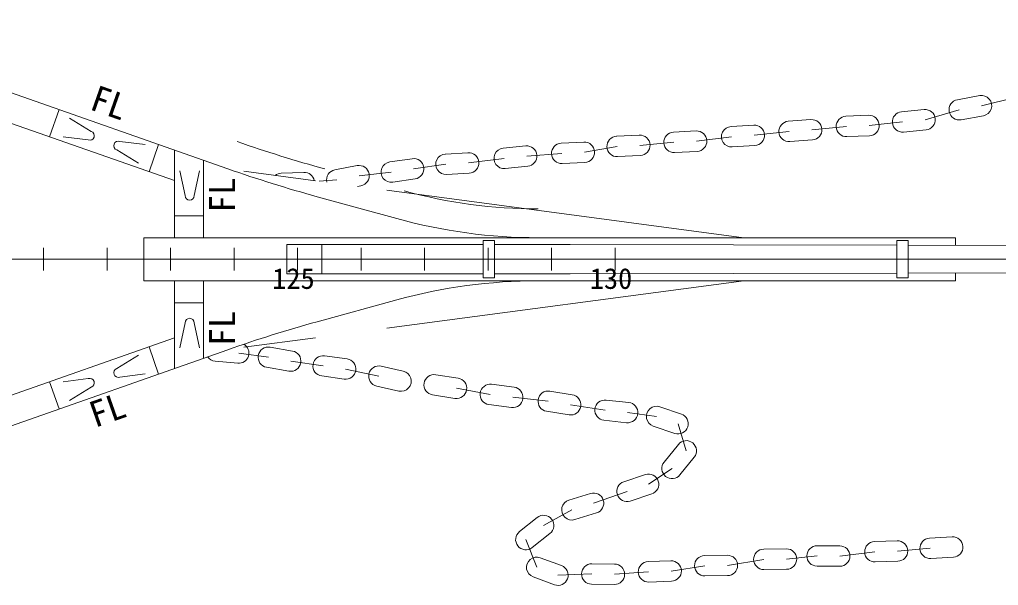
# Model space of a CAD drawing. Units: millimetres, scale not verified. Extents: x -51052 to 51048, y -29700 to 29700.
# Drawn here: x 28444 to 37075, y -2557 to 2434 of the extents above; entities that cross this region are included whole.
import ezdxf
from ezdxf.enums import TextEntityAlignment as Align

# ---------------------------------------------------------------- set-up
doc = ezdxf.new("R2010")
doc.units = ezdxf.units.MM
doc.header["$LTSCALE"] = 100
doc.linetypes.add('USER1', pattern=[50.8, 31.75, -6.35, 6.35, -6.35])
for name, color, linetype, lineweight in [('0-2_sunpou', 7, 'Continuous', 18), ('0-3_keijou', 7, 'Continuous', 18), ('0-5_text', 7, 'Continuous', 18)]:
    doc.layers.add(name, color=color, linetype=linetype, lineweight=lineweight)
doc.styles.add('ＭＳ ゴシック', font='')
doc.styles.get('ＭＳ ゴシック').set_extended_font_data('MS Gothic')

msp = doc.modelspace()

# ---------------------------------------------------------------- linework, layer by layer
at = {"layer": '0-2_sunpou'}
for p, q in [((28654.9, 420.2), (28654.9, 220.2)), ((29214.9, 420.2), (29214.9, 220.2)), ((29774.9, 420.2), (29774.9, 220.2)), ((30334.9, 420.2), (30334.9, 220.2)), ((30894.9, 420.2), (30894.9, 220.2)), ((31454.9, 420.2), (31454.9, 220.2)), ((32014.9, 420.2), (32014.9, 220.2)), ((32574.9, 420.2), (32574.9, 220.2)), ((33134.9, 420.2), (33134.9, 220.2)), ((33694.9, 420.2), (33694.9, 220.2)), ((-42295.4, 320.2), (44823.7, 320.2))]:
    msp.add_line(p, q, dxfattribs=at)
at = {"layer": '0-3_keijou'}
for p, q in [((26529.6, 2434.2), (30279.7, 1118.2)), ((26445.5, 2194.5), (29810.3, 1013.7)), ((36713.2, 1727.3), (36909.9, 1763.4)), ((36926.1, 1674.8), (37224.1, 1748)), ((28708.1, 1400.5), (28792.2, 1640.2)), ((36221.2, 1621.6), (36420.4, 1640.2)), ((29076.4, 1448.2), (28884.7, 1565.4)), ((35730.8, 1581.3), (35930.6, 1589.9)), ((36428.7, 1550.6), (36729.4, 1638.8)), ((36745.6, 1550.3), (36942.3, 1586.3)), ((34717.3, 1490.8), (34917, 1503.2)), ((35222.4, 1537.1), (35421.9, 1551.8)), ((35428.5, 1462), (35734.7, 1491.4)), ((35934.5, 1500), (36229.6, 1532)), ((28827, 1401.1), (29049.9, 1372.8)), ((33708.9, 1405.1), (33908.6, 1414.8)), ((34209.6, 1441.6), (34409.3, 1451.7)), ((34722.9, 1401), (34413.9, 1361.9)), ((34922.5, 1413.3), (35229, 1447.3)), ((35738.6, 1401.5), (35938.4, 1410.1)), ((36238, 1442.4), (36437.1, 1461)), ((29328, 1359.9), (29550.9, 1331.6)), ((29585.7, 1092.5), (29669.8, 1332.2)), ((32707.7, 1299.4), (32906.7, 1319.6)), ((33220.1, 1344.2), (33419.9, 1353.9)), ((33424.2, 1264), (33713.2, 1315.2)), ((33913, 1324.9), (34214.1, 1351.7)), ((34728.4, 1311.2), (34928.1, 1323.5)), ((35235.6, 1357.6), (35435.1, 1372.2)), ((29493.2, 1167.3), (29301.5, 1284.5)), ((29810.3, 1282.9), (29810.3, 510.2)), ((32198.1, 1247.4), (32397.8, 1259.5)), ((32403.2, 1169.7), (32716.8, 1209.9)), ((32915.7, 1230), (33224.5, 1254.3)), ((33717.6, 1225.3), (33917.3, 1235)), ((34218.7, 1261.9), (34418.4, 1272)), ((30064.3, 1193.7), (30064.3, 510.2)), ((31224.3, 1109.4), (31420.9, 1145.8)), ((31707.6, 1178.1), (31905.4, 1207.3)), ((31918.6, 1118.3), (32203.5, 1157.6)), ((32725.8, 1120.3), (32924.8, 1140.5)), ((33228.8, 1164.4), (33428.6, 1174.1)), ((29903.6, 881.1), (29856.5, 1100.7)), ((30030.7, 1100.7), (29983.6, 881.1)), ((30750.2, 1078.6), (30950.1, 1086.8)), ((31437.3, 1057.4), (31720.7, 1089.1)), ((32209, 1067.7), (32408.6, 1079.8)), ((31086.2, 1008), (31240.7, 1020.9)), ((31423.1, 963.2), (31453.7, 968.9)), ((31733.9, 1000), (31931.7, 1029.3)), ((31068.8, 871.4), (31769.1, 678.7)), ((29810.3, 704.2), (30064.3, 704.2)), ((29540.3, 510.2), (29540.3, 130.2)), ((29540.3, 510.2), (36695.3, 510.2)), ((30800.3, 450.2), (30800.3, 190.2)), ((30800.3, 450.2), (32530.3, 450.2)), ((31110.3, 450.2), (31110.3, 190.2)), ((32530.3, 485.2), (32530.3, 155.2)), ((32530.3, 485.2), (32630.3, 485.2)), ((32630.3, 485.2), (32630.3, 155.2)), ((32630.3, 450.2), (33300.3, 450.2)), ((36180.3, 443.4), (33299.3, 450.2)), ((36180.3, 485.2), (36180.3, 155.2)), ((36180.3, 485.2), (36280.3, 485.2)), ((36280.3, 485.2), (36280.3, 155.2)), ((40460.3, 433.5), (36280.3, 443.2)), ((36695.3, 510.2), (36695.3, 442.2)), ((30800.3, 190.2), (32530.3, 190.2)), ((32630.3, 190.2), (33300.3, 190.2)), ((36180.3, 196.9), (33299.3, 190.2)), ((40460.3, 206.9), (36280.3, 197.1)), ((36695.3, 198.1), (36695.3, 130.2)), ((29540.3, 130.2), (36695.3, 130.2)), ((29810.3, -642.5), (29810.3, 130.2)), ((30064.3, -553.4), (30064.3, 130.2)), ((32530.3, 155.2), (32630.3, 155.2)), ((36180.3, 155.2), (36280.3, 155.2)), ((29810.3, -63.8), (30064.3, -63.8)), ((31068.8, -231.1), (31769.1, -38.3)), ((29903.6, -240.8), (29856.5, -460.4)), ((30030.7, -460.4), (29983.6, -240.8)), ((26445.5, -1554.2), (29810.3, -373.3)), ((26529.6, -1793.8), (30279.7, -477.8)), ((29585.7, -452.2), (29669.8, -691.9)), ((30637.4, -544.2), (30376.2, -507.1)), ((30652.7, -455.6), (30849.8, -489.5)), ((29493.2, -526.9), (29301.5, -644.1)), ((30169.2, -579.6), (30368.5, -596.7)), ((31120.6, -620.1), (30834.5, -578.2)), ((31133, -531), (31331.1, -558.6)), ((30622.1, -632.9), (30819.2, -666.9)), ((31612.5, -710.7), (31318.7, -647.8)), ((31632.1, -622.9), (31827.3, -666.4)), ((28708.1, -760.1), (28792.2, -999.8)), ((28827, -760.7), (29049.9, -732.4)), ((29328, -719.6), (29550.9, -691.3)), ((31108.2, -709.3), (31306.3, -736.9)), ((32113.3, -698), (32310.9, -728.8)), ((29076.4, -807.9), (28884.7, -925)), ((31592.9, -798.6), (31788.2, -842.1)), ((32594.4, -872.2), (32297.1, -817.7)), ((32605.7, -782.9), (32804.1, -808)), ((33119.8, -843), (33317.3, -874.4)), ((32085.6, -875.8), (32283.2, -906.7)), ((33105.6, -931.9), (32792.8, -897.3)), ((33616, -921.4), (33814.8, -942.5)), ((32583, -961.5), (32781.5, -986.6)), ((33091.5, -1020.7), (33289, -1052.2)), ((33606.5, -1010.9), (33303.1, -963.3)), ((34061.1, -1065.6), (33805.4, -1032)), ((34090.1, -980.4), (34279.4, -1044.9)), ((33597, -1100.4), (33795.9, -1121.5)), ((34032.1, -1150.8), (34221.4, -1215.3)), ((34322.9, -1369.5), (34250.4, -1130.1)), ((34127.2, -1468.6), (34252.8, -1313)), ((34267.3, -1581.7), (34392.9, -1426)), ((33990.1, -1664.8), (34197.2, -1525.1)), ((33771.9, -1642.2), (33961.7, -1579.3)), ((33287.6, -1803.7), (33478.8, -1745.2)), ((33505.1, -1831.3), (33800.2, -1727.7)), ((33828.5, -1813.1), (34018.4, -1750.2)), ((33064.6, -2027.9), (33313.9, -1889.8)), ((32852, -2081.9), (33008.6, -1957.5)), ((33340.2, -1975.8), (33531.5, -1917.4)), ((33003.8, -2396.9), (32908, -2152.4)), ((32964.1, -2222.8), (33120.6, -2098.4)), ((36467.7, -2139.7), (36667.4, -2127.8)), ((35005.4, -2236.6), (35205.4, -2234.1)), ((35476.5, -2206.7), (35676.5, -2207.8)), ((35982.9, -2169.7), (36182.8, -2163.5)), ((36473, -2229.5), (36185.6, -2253.5)), ((33035.2, -2312.5), (33222.6, -2382.4)), ((34484.6, -2293.1), (34684.6, -2290.6)), ((35006.5, -2326.6), (34685.7, -2380.6)), ((35476, -2296.7), (35206.5, -2324.1)), ((35985.7, -2259.6), (35676, -2297.8)), ((36478.3, -2319.3), (36678, -2307.5)), ((33490.4, -2365.8), (33690.4, -2368.2)), ((33986.5, -2346.9), (34186.4, -2339.8)), ((34485.7, -2383.1), (34189.6, -2429.8)), ((35007.7, -2416.6), (35207.6, -2414.1)), ((35475.5, -2386.7), (35675.5, -2387.8)), ((35988.5, -2349.6), (36188.4, -2343.4)), ((32972.3, -2481.2), (33159.8, -2551)), ((33489.3, -2455.8), (33191.2, -2466.7)), ((33989.7, -2436.9), (33689.3, -2458.2)), ((34486.8, -2473.1), (34686.8, -2470.6)), ((33488.2, -2545.8), (33688.2, -2548.2)), ((33992.9, -2526.8), (34192.8, -2519.7))]:
    msp.add_line(p, q, dxfattribs=at)
at = {"layer": '0-3_keijou', "linetype": 'USER1'}
for p, q in [((34828.8, 510.2), (30293.1, 1113.5)), ((34828.8, 130.2), (30293.1, -473.1))]:
    msp.add_line(p, q, dxfattribs=at)
at = {"layer": '0-3_keijou'}
for centre, radius, start, end in [((36729.4, 1638.8), 90, 100.37805, 280.37805), ((36926.1, 1674.8), 90, 280.37805, 100.37805), ((36428.7, 1550.6), 90, 275.34195, 95.34195), ((35734.7, 1491.4), 90, 92.46895, 272.46895), ((35934.5, 1500), 90, 272.46895, 92.46895), ((36229.6, 1532), 90, 95.34195, 275.34195), ((34722.9, 1401), 90, 93.53593, 273.53593), ((34922.5, 1413.3), 90, 273.53593, 93.53593), ((35229, 1447.3), 90, 94.20353, 274.20353), ((35428.5, 1462), 90, 274.20353, 94.20353), ((29063.1, 1410.5), 40, 250.66269, 70.66269), ((33713.2, 1315.2), 90, 92.76631, 272.76631), ((33913, 1324.9), 90, 272.76631, 92.76631), ((34214.1, 1351.7), 90, 92.90178, 272.90178), ((34413.9, 1361.9), 90, 272.90178, 92.90178), ((29314.8, 1322.2), 40, 70.66269, 250.66269), ((34253.3, 12441.2), 11746, 250.66269, 254.6111), ((32716.8, 1209.9), 90, 95.77838, 275.77838), ((32915.7, 1230), 90, 275.77838, 95.77838), ((33224.5, 1254.3), 90, 92.76631, 272.76631), ((33424.2, 1264), 90, 272.76631, 92.76631), ((32203.5, 1157.6), 90, 93.46033, 273.46033), ((32403.2, 1169.7), 90, 273.46033, 93.46033), ((31437.3, 1057.4), 90, 280.49717, 100.49717), ((31720.7, 1089.1), 90, 98.40544, 278.40544), ((31918.6, 1118.3), 90, 278.40544, 98.40544), ((34253.3, 12441.2), 12000, 250.66269, 254.6111), ((30753.9, 988.6), 90, 92.36834, 128.0003), ((30953.8, 996.9), 90, 10.85557, 92.36834), ((31240.7, 1020.9), 90, 100.49717, 194.05994), ((29943.6, 881.1), 40, 180, 0), ((33016.3, 5210.2), 4446, 254.6111, 270), ((33016.3, 5210.2), 4700, 254.6111, 270), ((33016.3, -4569.8), 4700, 90, 105.3889), ((29943.6, -240.8), 40, 360, 180), ((34253.3, -11800.8), 12000, 105.3889, 109.33731), ((30376.2, -507.1), 90, 265.07755, 59.98232), ((30637.4, -544.2), 90, 80.2138, 260.2138), ((30834.5, -578.2), 90, 260.2138, 80.2138), ((30176.9, -489.9), 90, 213.89277, 265.07755), ((31120.6, -620.1), 90, 82.06111, 262.06111), ((31318.7, -647.8), 90, 262.06111, 82.06111), ((29314.8, -681.8), 40, 109.33731, 289.33731), ((31612.5, -710.7), 90, 77.44192, 257.44192), ((31807.7, -754.2), 90, 257.44192, 77.44192), ((29063.1, -770.2), 40, 289.33731, 109.33731), ((32099.5, -786.9), 90, 81.12433, 261.12433), ((32297.1, -817.7), 90, 261.12433, 81.12433), ((32594.4, -872.2), 90, 82.78093, 262.78093), ((32792.8, -897.3), 90, 262.78093, 82.78093), ((33105.6, -931.9), 90, 80.96291, 260.96291), ((33303.1, -963.3), 90, 260.96291, 80.96291), ((33606.5, -1010.9), 90, 83.94649, 263.94649), ((33805.4, -1032), 90, 263.94649, 83.94649), ((34061.1, -1065.6), 90, 71.19818, 251.19818), ((34250.4, -1130.1), 90, 251.19818, 71.19818), ((34322.9, -1369.5), 90, 321.0895, 141.0895), ((34197.2, -1525.1), 90, 141.0895, 321.0895), ((33990.1, -1664.8), 90, 288.33432, 108.33432), ((33800.2, -1727.7), 90, 108.33432, 288.33432), ((33313.9, -1889.8), 90, 106.99545, 286.99545), ((33505.1, -1831.3), 90, 286.99545, 106.99545), ((33064.6, -2027.9), 90, 308.48413, 128.48413), ((32908, -2152.4), 90, 128.48413, 308.48413), ((36473, -2229.5), 90, 93.38747, 273.38747), ((36672.7, -2217.7), 90, 273.38747, 93.38747), ((35006.5, -2326.6), 90, 90.7258, 270.7258), ((35206.5, -2324.1), 90, 270.7258, 90.7258), ((35476, -2296.7), 90, 89.68473, 269.68473), ((35676, -2297.8), 90, 269.68473, 89.68473), ((35985.7, -2259.6), 90, 91.76276, 271.76276), ((36185.6, -2253.5), 90, 271.76276, 91.76276), ((33003.8, -2396.9), 90, 69.56333, 249.56333), ((34485.7, -2383.1), 90, 90.7258, 270.7258), ((34685.7, -2380.6), 90, 270.7258, 90.7258), ((33191.2, -2466.7), 90, 249.56333, 69.56333), ((33489.3, -2455.8), 90, 89.30419, 269.30419), ((33689.3, -2458.2), 90, 269.30419, 89.30419), ((33989.7, -2436.9), 90, 92.03349, 272.03349), ((34189.6, -2429.8), 90, 272.03349, 92.03349)]:
    msp.add_arc(centre, radius, start, end, dxfattribs=at)

# ---------------------------------------------------------------- texts
at = {"layer": '0-2_sunpou', "style": 'ＭＳ ゴシック'}
for s, p in [('125', (30672, 3.7)), ('130', (33472, 3.7))]:
    msp.add_text(s, height=183.3, dxfattribs=at).set_placement(p, align=Align.BOTTOM_LEFT)
at = {"layer": '0-5_text', "style": 'ＭＳ ゴシック'}
for rotation, p in [(340.663, (29028.8, 1580.2)), (90, (30412.1, 731.3)), (90, (30412.1, -443.8)), (19.337, (29131.4, -1232.3))]:
    msp.add_text('FL', height=229.1, rotation=rotation, dxfattribs=at).set_placement(p, align=Align.BOTTOM_LEFT)

doc.saveas('drawing.dxf')
